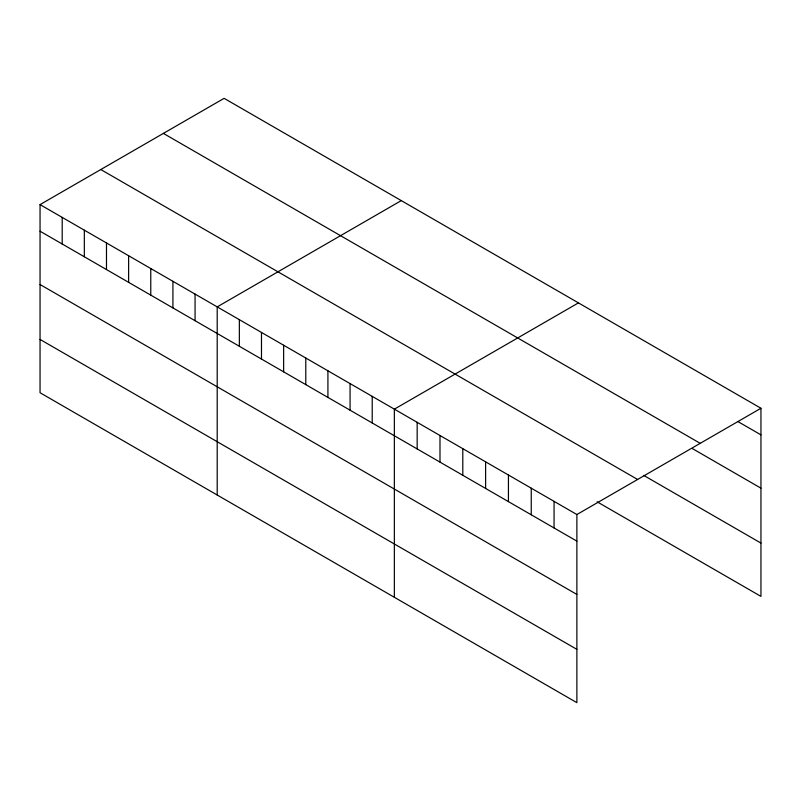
<?xml version="1.0" encoding="UTF-8"?>
<svg xmlns="http://www.w3.org/2000/svg" width="801" height="801" viewBox="0 0 801 801"><rect width="100%" height="100%" fill="white"/><g stroke="black" fill="none" stroke-linecap="round" stroke-linejoin="round"><path stroke-width="1.2" d="M40.05 204.605L576.88 514.532L576.88 702.667L40.05 392.74L40.05 204.605L224.12 98.333L760.95 408.26L760.95 596.395L597.095 501.796M401.281 200.61L217.201 306.883L217.201 495.018M578.432 302.888L394.352 409.161L394.352 597.296M576.88 514.532L760.95 408.26M738.132 421.696L760.95 434.863M163.384 133.397L700.204 443.333M692.505 448.65L760.95 488.169M643.764 475.434L760.95 543.088M100.796 169.532L637.616 479.469M40.05 231.209L576.88 541.136M40.05 284.515L576.88 594.442M40.05 339.434L576.88 649.361M554.062 501.366L554.062 527.969M531.243 488.189L531.243 514.793M508.435 475.023L508.435 501.626M485.616 461.847L485.616 488.45M462.798 448.68L462.798 475.273M439.989 435.504L439.989 462.107M417.171 422.327L417.171 448.93M372.215 396.375L372.215 422.978M350.067 383.589L350.067 410.192M327.919 370.803L327.919 397.406M305.782 358.017L305.782 384.62M283.634 345.231L283.634 371.834M261.486 332.455L261.486 359.048M239.349 319.669L239.349 346.272M195.064 294.097L195.064 320.7M172.916 281.311L172.916 307.914M150.768 268.525L150.768 295.128M128.631 255.739L128.631 282.342M106.483 242.953L106.483 269.557M84.335 230.177L84.335 256.771M62.198 217.391L62.198 243.985"/></g></svg>
